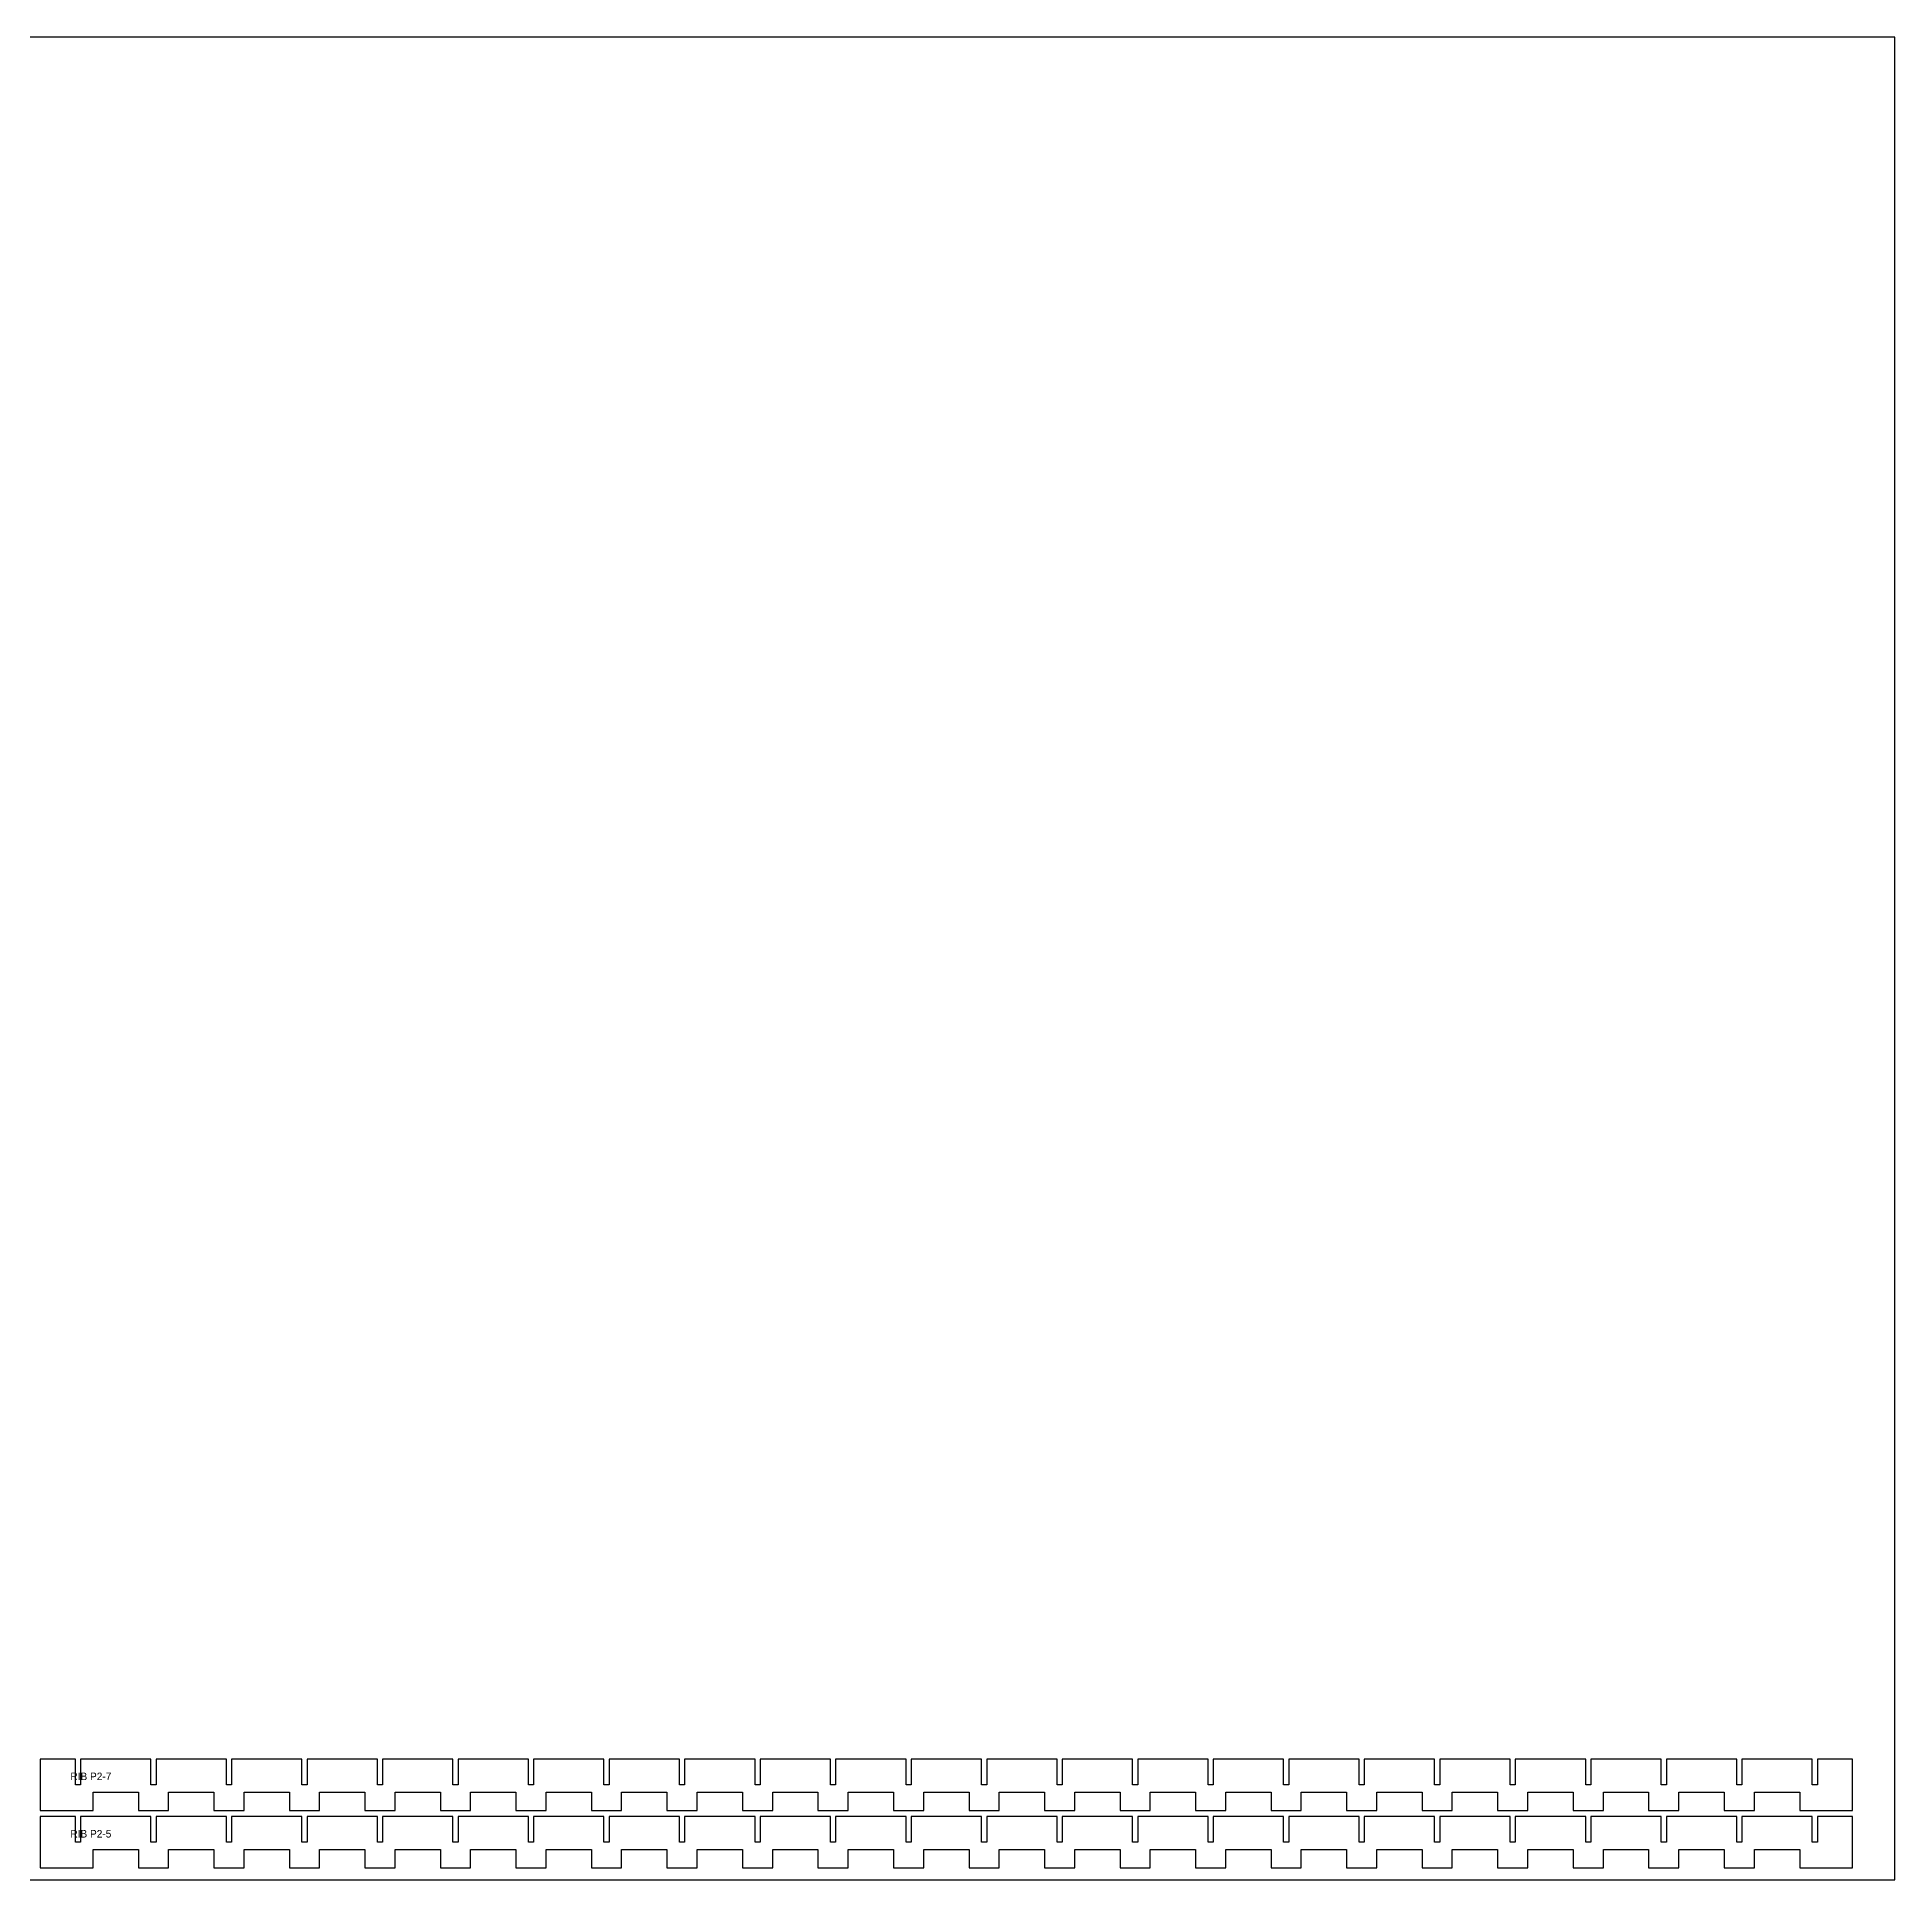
# Model space of a CAD drawing. Header units: millimetres. Extents: x 0 to 2440, y 0 to 2610.
# Drawn here: x 1210 to 2440, y 1370 to 2590 of the extents above; entities that cross this region are included whole.
import ezdxf

# ---------------------------------------------------------------- set-up
doc = ezdxf.new("R2010")
doc.units = ezdxf.units.MM
for name, color, linetype in [('CUT', 1, 'Continuous'), ('LABELS', 3, 'Continuous'), ('SHEET', 8, 'Continuous')]:
    doc.layers.add(name, color=color, linetype=linetype)

msp = doc.modelspace()

# ---------------------------------------------------------------- linework, layer by layer
at = {"layer": 'CUT'}
for points in [[(1212, 1416), (1247, 1416), (1247, 1428), (1277, 1428), (1277, 1416), (1297, 1416), (1297, 1428), (1327, 1428), (1327, 1416), (1347, 1416), (1347, 1428), (1377, 1428), (1377, 1416), (1397, 1416), (1397, 1428), (1427, 1428), (1427, 1416), (1447, 1416), (1447, 1428), (1477, 1428), (1477, 1416), (1497, 1416), (1497, 1428), (1527, 1428), (1527, 1416), (1547, 1416), (1547, 1428), (1577, 1428), (1577, 1416), (1597, 1416), (1597, 1428), (1627, 1428), (1627, 1416), (1647, 1416), (1647, 1428), (1677, 1428), (1677, 1416), (1697, 1416), (1697, 1428), (1727, 1428), (1727, 1416), (1747, 1416), (1747, 1428), (1777, 1428), (1777, 1416), (1797, 1416), (1797, 1428), (1827, 1428), (1827, 1416), (1847, 1416), (1847, 1428), (1877, 1428), (1877, 1416), (1897, 1416), (1897, 1428), (1927, 1428), (1927, 1416), (1947, 1416), (1947, 1428), (1977, 1428), (1977, 1416), (1997, 1416), (1997, 1428), (2027, 1428), (2027, 1416), (2047, 1416), (2047, 1428), (2077, 1428), (2077, 1416), (2097, 1416), (2097, 1428), (2127, 1428), (2127, 1416), (2147, 1416), (2147, 1428), (2177, 1428), (2177, 1416), (2197, 1416), (2197, 1428), (2227, 1428), (2227, 1416), (2247, 1416), (2247, 1428), (2277, 1428), (2277, 1416), (2297, 1416), (2297, 1428), (2327, 1428), (2327, 1416), (2347, 1416), (2347, 1428), (2377, 1428), (2377, 1416), (2412, 1416), (2412, 1450), (2388.7, 1450), (2388.7, 1433), (2385.3, 1433), (2385.3, 1450), (2338.7, 1450), (2338.7, 1433), (2335.3, 1433), (2335.3, 1450), (2288.7, 1450), (2288.7, 1433), (2285.3, 1433), (2285.3, 1450), (2238.7, 1450), (2238.7, 1433), (2235.3, 1433), (2235.3, 1450), (2188.7, 1450), (2188.7, 1433), (2185.3, 1433), (2185.3, 1450), (2138.7, 1450), (2138.7, 1433), (2135.3, 1433), (2135.3, 1450), (2088.7, 1450), (2088.7, 1433), (2085.3, 1433), (2085.3, 1450), (2038.7, 1450), (2038.7, 1433), (2035.3, 1433), (2035.3, 1450), (1988.7, 1450), (1988.7, 1433), (1985.3, 1433), (1985.3, 1450), (1938.7, 1450), (1938.7, 1433), (1935.3, 1433), (1935.3, 1450), (1888.7, 1450), (1888.7, 1433), (1885.3, 1433), (1885.3, 1450), (1838.7, 1450), (1838.7, 1433), (1835.3, 1433), (1835.3, 1450), (1788.7, 1450), (1788.7, 1433), (1785.3, 1433), (1785.3, 1450), (1738.7, 1450), (1738.7, 1433), (1735.3, 1433), (1735.3, 1450), (1688.7, 1450), (1688.7, 1433), (1685.3, 1433), (1685.3, 1450), (1638.7, 1450), (1638.7, 1433), (1635.3, 1433), (1635.3, 1450), (1588.7, 1450), (1588.7, 1433), (1585.3, 1433), (1585.3, 1450), (1538.7, 1450), (1538.7, 1433), (1535.3, 1433), (1535.3, 1450), (1488.7, 1450), (1488.7, 1433), (1485.3, 1433), (1485.3, 1450), (1438.7, 1450), (1438.7, 1433), (1435.3, 1433), (1435.3, 1450), (1388.7, 1450), (1388.7, 1433), (1385.3, 1433), (1385.3, 1450), (1338.7, 1450), (1338.7, 1433), (1335.3, 1433), (1335.3, 1450), (1288.7, 1450), (1288.7, 1433), (1285.3, 1433), (1285.3, 1450), (1238.7, 1450), (1238.7, 1433), (1235.3, 1433), (1235.3, 1450), (1212, 1450)], [(1212, 1378), (1247, 1378), (1247, 1390), (1277, 1390), (1277, 1378), (1297, 1378), (1297, 1390), (1327, 1390), (1327, 1378), (1347, 1378), (1347, 1390), (1377, 1390), (1377, 1378), (1397, 1378), (1397, 1390), (1427, 1390), (1427, 1378), (1447, 1378), (1447, 1390), (1477, 1390), (1477, 1378), (1497, 1378), (1497, 1390), (1527, 1390), (1527, 1378), (1547, 1378), (1547, 1390), (1577, 1390), (1577, 1378), (1597, 1378), (1597, 1390), (1627, 1390), (1627, 1378), (1647, 1378), (1647, 1390), (1677, 1390), (1677, 1378), (1697, 1378), (1697, 1390), (1727, 1390), (1727, 1378), (1747, 1378), (1747, 1390), (1777, 1390), (1777, 1378), (1797, 1378), (1797, 1390), (1827, 1390), (1827, 1378), (1847, 1378), (1847, 1390), (1877, 1390), (1877, 1378), (1897, 1378), (1897, 1390), (1927, 1390), (1927, 1378), (1947, 1378), (1947, 1390), (1977, 1390), (1977, 1378), (1997, 1378), (1997, 1390), (2027, 1390), (2027, 1378), (2047, 1378), (2047, 1390), (2077, 1390), (2077, 1378), (2097, 1378), (2097, 1390), (2127, 1390), (2127, 1378), (2147, 1378), (2147, 1390), (2177, 1390), (2177, 1378), (2197, 1378), (2197, 1390), (2227, 1390), (2227, 1378), (2247, 1378), (2247, 1390), (2277, 1390), (2277, 1378), (2297, 1378), (2297, 1390), (2327, 1390), (2327, 1378), (2347, 1378), (2347, 1390), (2377, 1390), (2377, 1378), (2412, 1378), (2412, 1412), (2388.7, 1412), (2388.7, 1395), (2385.3, 1395), (2385.3, 1412), (2338.7, 1412), (2338.7, 1395), (2335.3, 1395), (2335.3, 1412), (2288.7, 1412), (2288.7, 1395), (2285.3, 1395), (2285.3, 1412), (2238.7, 1412), (2238.7, 1395), (2235.3, 1395), (2235.3, 1412), (2188.7, 1412), (2188.7, 1395), (2185.3, 1395), (2185.3, 1412), (2138.7, 1412), (2138.7, 1395), (2135.3, 1395), (2135.3, 1412), (2088.7, 1412), (2088.7, 1395), (2085.3, 1395), (2085.3, 1412), (2038.7, 1412), (2038.7, 1395), (2035.3, 1395), (2035.3, 1412), (1988.7, 1412), (1988.7, 1395), (1985.3, 1395), (1985.3, 1412), (1938.7, 1412), (1938.7, 1395), (1935.3, 1395), (1935.3, 1412), (1888.7, 1412), (1888.7, 1395), (1885.3, 1395), (1885.3, 1412), (1838.7, 1412), (1838.7, 1395), (1835.3, 1395), (1835.3, 1412), (1788.7, 1412), (1788.7, 1395), (1785.3, 1395), (1785.3, 1412), (1738.7, 1412), (1738.7, 1395), (1735.3, 1395), (1735.3, 1412), (1688.7, 1412), (1688.7, 1395), (1685.3, 1395), (1685.3, 1412), (1638.7, 1412), (1638.7, 1395), (1635.3, 1395), (1635.3, 1412), (1588.7, 1412), (1588.7, 1395), (1585.3, 1395), (1585.3, 1412), (1538.7, 1412), (1538.7, 1395), (1535.3, 1395), (1535.3, 1412), (1488.7, 1412), (1488.7, 1395), (1485.3, 1395), (1485.3, 1412), (1438.7, 1412), (1438.7, 1395), (1435.3, 1395), (1435.3, 1412), (1388.7, 1412), (1388.7, 1395), (1385.3, 1395), (1385.3, 1412), (1338.7, 1412), (1338.7, 1395), (1335.3, 1395), (1335.3, 1412), (1288.7, 1412), (1288.7, 1395), (1285.3, 1395), (1285.3, 1412), (1238.7, 1412), (1238.7, 1395), (1235.3, 1395), (1235.3, 1412), (1212, 1412)]]:
    msp.add_lwpolyline(points, close=True, dxfattribs=at)
at = {"layer": 'SHEET'}
msp.add_lwpolyline([(0, 1370), (2440, 1370), (2440, 2590), (0, 2590)], close=True, dxfattribs=at)

# ---------------------------------------------------------------- texts
at = {"layer": 'LABELS'}
for s, p in [('RIB P2-7', (1232, 1436)), ('RIB P2-5', (1232, 1398))]:
    msp.add_text(s, height=5, dxfattribs=at).set_placement(p)

doc.saveas('drawing.dxf')
